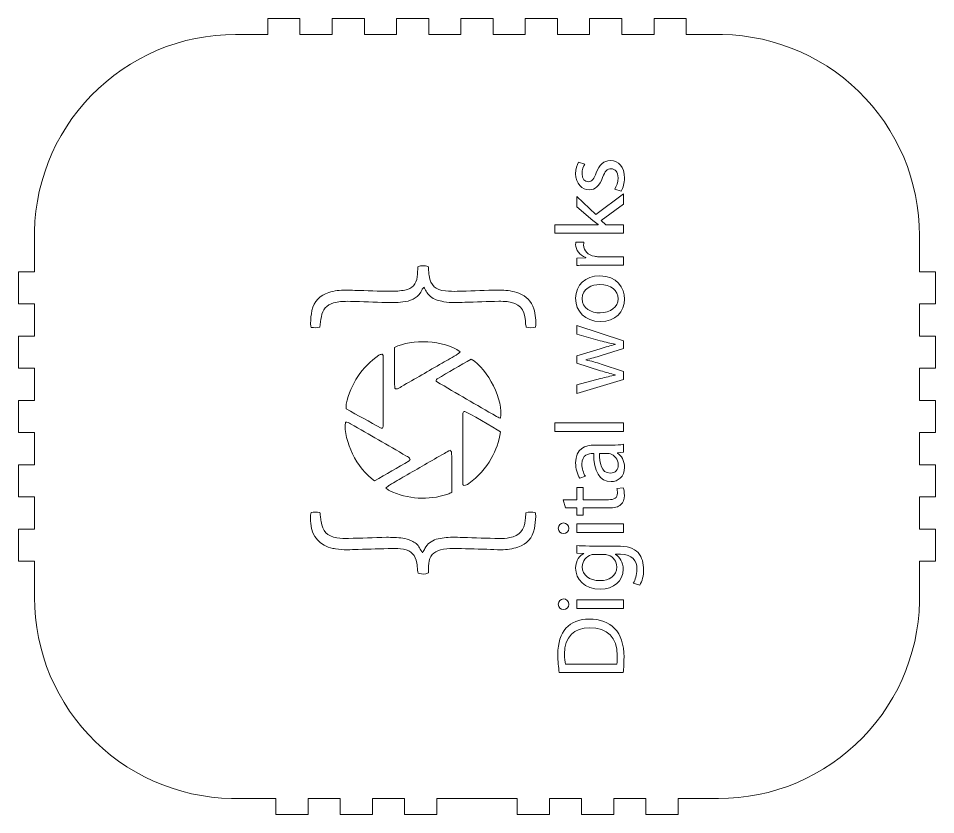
# Model space of a CAD drawing. Header units: millimetres. Extents: x 0 to 734, y 0 to 309.
# Drawn here: x 231 to 459, y 0 to 198 of the extents above; entities that cross this region are included whole.
import ezdxf

# ---------------------------------------------------------------- set-up
doc = ezdxf.new("R2010")
doc.units = ezdxf.units.MM
doc.header["$MEASUREMENT"] = 0
doc.layers.add('Laag 1', color=7, linetype='Continuous', lineweight=0)

# ---------------------------------------------------------------- blocks, each defined once
blk = doc.blocks.new('Block_0')
at = {"layer": 'Laag 1', "color": 1, "lineweight": 9, "true_color": 0xff0000}
blk.add_open_spline([(405, 194), (405, 194), (397, 194), (397, 194), (397, 194), (397, 198), (397, 198), (397, 198), (389, 198), (389, 198), (389, 198), (389, 194), (389, 194), (389, 194), (381, 194), (381, 194), (381, 194), (381, 198), (381, 198), (381, 198), (373, 198), (373, 198), (373, 198), (373, 194), (373, 194), (373, 194), (365, 194), (365, 194), (365, 194), (365, 198), (365, 198), (365, 198), (357, 198), (357, 198), (357, 198), (357, 194), (357, 194), (357, 194), (349, 194), (349, 194), (349, 194), (349, 198), (349, 198), (349, 198), (341, 198), (341, 198), (341, 198), (341, 194), (341, 194), (341, 194), (333, 194), (333, 194), (333, 194), (333, 198), (333, 198), (333, 198), (325, 198), (325, 198), (325, 198), (325, 194), (325, 194), (325, 194), (317, 194), (317, 194), (317, 194), (317, 198), (317, 198), (317, 198), (309, 198), (309, 198), (309, 198), (309, 194), (309, 194), (309, 194), (301, 194), (301, 194), (301, 194), (301, 198), (301, 198), (301, 198), (293, 198), (293, 198), (293, 198), (293, 194), (293, 194), (293, 194), (285, 194), (285, 194), (285, 194), (282.5, 193.94), (282.5, 193.94), (282.5, 193.94), (280.01, 193.75), (280.01, 193.75), (280.01, 193.75), (277.53, 193.44), (277.53, 193.44), (277.53, 193.44), (275.07, 193), (275.07, 193), (275.07, 193), (272.63, 192.45), (272.63, 192.45), (272.63, 192.45), (270.22, 191.77), (270.22, 191.77), (270.22, 191.77), (267.85, 190.97), (267.85, 190.97), (267.85, 190.97), (265.53, 190.05), (265.53, 190.05), (265.53, 190.05), (263.25, 189.02), (263.25, 189.02), (263.25, 189.02), (261.03, 187.88), (261.03, 187.88), (261.03, 187.88), (258.87, 186.63), (258.87, 186.63), (258.87, 186.63), (256.77, 185.27), (256.77, 185.27), (256.77, 185.27), (254.74, 183.8), (254.74, 183.8), (254.74, 183.8), (252.79, 182.24), (252.79, 182.24), (252.79, 182.24), (250.92, 180.58), (250.92, 180.58), (250.92, 180.58), (249.13, 178.83), (249.13, 178.83), (249.13, 178.83), (247.44, 177), (247.44, 177), (247.44, 177), (245.83, 175.08), (245.83, 175.08), (245.83, 175.08), (244.33, 173.08), (244.33, 173.08), (244.33, 173.08), (242.93, 171.01), (242.93, 171.01), (242.93, 171.01), (241.63, 168.88), (241.63, 168.88), (241.63, 168.88), (240.44, 166.68), (240.44, 166.68), (240.44, 166.68), (239.36, 164.42), (239.36, 164.42), (239.36, 164.42), (238.4, 162.12), (238.4, 162.12), (238.4, 162.12), (237.55, 159.77), (237.55, 159.77), (237.55, 159.77), (236.82, 157.37), (236.82, 157.37), (236.82, 157.37), (236.21, 154.95), (236.21, 154.95), (236.21, 154.95), (235.73, 152.5), (235.73, 152.5), (235.73, 152.5), (235.36, 150.02), (235.36, 150.02), (235.36, 150.02), (235.12, 147.54), (235.12, 147.54), (235.12, 147.54), (235.01, 145.04), (235.01, 145.04), (235.01, 145.04), (235, 144), (235, 144), (235, 144), (235, 135), (235, 135), (235, 135), (231, 135), (231, 135), (231, 135), (231, 127), (231, 127), (231, 127), (235, 127), (235, 127), (235, 127), (235, 119), (235, 119), (235, 119), (231, 119), (231, 119), (231, 119), (231, 111), (231, 111), (231, 111), (235, 111), (235, 111), (235, 111), (235, 103), (235, 103), (235, 103), (231, 103), (231, 103), (231, 103), (231, 95), (231, 95), (231, 95), (235, 95), (235, 95), (235, 95), (235, 87), (235, 87), (235, 87), (231, 87), (231, 87), (231, 87), (231, 79), (231, 79), (231, 79), (235, 79), (235, 79), (235, 79), (235, 71), (235, 71), (235, 71), (231, 71), (231, 71), (231, 71), (231, 63), (231, 63), (231, 63), (235, 63), (235, 63), (235, 63), (235, 54), (235, 54), (235, 54), (235.06, 51.5), (235.06, 51.5), (235.06, 51.5), (235.25, 49.01), (235.25, 49.01), (235.25, 49.01), (235.56, 46.53), (235.56, 46.53), (235.56, 46.53), (236, 44.07), (236, 44.07), (236, 44.07), (236.55, 41.63), (236.55, 41.63), (236.55, 41.63), (237.23, 39.22), (237.23, 39.22), (237.23, 39.22), (238.03, 36.86), (238.03, 36.86), (238.03, 36.86), (238.95, 34.53), (238.95, 34.53), (238.95, 34.53), (239.98, 32.25), (239.98, 32.25), (239.98, 32.25), (241.12, 30.03), (241.12, 30.03), (241.12, 30.03), (242.37, 27.87), (242.37, 27.87), (242.37, 27.87), (243.73, 25.77), (243.73, 25.77), (243.73, 25.77), (245.2, 23.74), (245.2, 23.74), (245.2, 23.74), (246.76, 21.79), (246.76, 21.79), (246.76, 21.79), (248.42, 19.92), (248.42, 19.92), (248.42, 19.92), (250.16, 18.13), (250.16, 18.13), (250.16, 18.13), (252, 16.44), (252, 16.44), (252, 16.44), (253.92, 14.83), (253.92, 14.83), (253.92, 14.83), (255.92, 13.33), (255.92, 13.33), (255.92, 13.33), (257.98, 11.93), (257.98, 11.93), (257.98, 11.93), (260.12, 10.63), (260.12, 10.63), (260.12, 10.63), (262.32, 9.44), (262.32, 9.44), (262.32, 9.44), (264.58, 8.36), (264.58, 8.36), (264.58, 8.36), (266.88, 7.4), (266.88, 7.4), (266.88, 7.4), (269.23, 6.55), (269.23, 6.55), (269.23, 6.55), (271.62, 5.82), (271.62, 5.82), (271.62, 5.82), (274.05, 5.21), (274.05, 5.21), (274.05, 5.21), (276.5, 4.73), (276.5, 4.73), (276.5, 4.73), (278.97, 4.36), (278.97, 4.36), (278.97, 4.36), (281.46, 4.12), (281.46, 4.12), (281.46, 4.12), (283.96, 4.01), (283.96, 4.01), (283.96, 4.01), (285, 4), (285, 4), (285, 4), (295, 4), (295, 4), (295, 4), (295, 0), (295, 0), (295, 0), (303, 0), (303, 0), (303, 0), (303, 4), (303, 4), (303, 4), (311, 4), (311, 4), (311, 4), (311, 0), (311, 0), (311, 0), (319, 0), (319, 0), (319, 0), (319, 4), (319, 4), (319, 4), (327, 4), (327, 4), (327, 4), (327, 0), (327, 0), (327, 0), (335, 0), (335, 0), (335, 0), (335, 4), (335, 4), (335, 4), (343, 4), (343, 4), (343, 4), (345, 4), (345, 4), (345, 4), (355, 4), (355, 4), (355, 4), (355, 0), (355, 0), (355, 0), (363, 0), (363, 0), (363, 0), (363, 4), (363, 4), (363, 4), (371, 4), (371, 4), (371, 4), (371, 0), (371, 0), (371, 0), (379, 0), (379, 0), (379, 0), (379, 4), (379, 4), (379, 4), (387, 4), (387, 4), (387, 4), (387, 0), (387, 0), (387, 0), (395, 0), (395, 0), (395, 0), (395, 4), (395, 4), (395, 4), (403, 4), (403, 4), (403, 4), (405, 4), (405, 4), (405, 4), (407.5, 4.06), (407.5, 4.06), (407.5, 4.06), (409.99, 4.25), (409.99, 4.25), (409.99, 4.25), (412.47, 4.56), (412.47, 4.56), (412.47, 4.56), (414.93, 5), (414.93, 5), (414.93, 5), (417.37, 5.55), (417.37, 5.55), (417.37, 5.55), (419.78, 6.23), (419.78, 6.23), (419.78, 6.23), (422.14, 7.03), (422.14, 7.03), (422.14, 7.03), (424.47, 7.95), (424.47, 7.95), (424.47, 7.95), (426.75, 8.98), (426.75, 8.98), (426.75, 8.98), (428.97, 10.12), (428.97, 10.12), (428.97, 10.12), (431.13, 11.37), (431.13, 11.37), (431.13, 11.37), (433.23, 12.73), (433.23, 12.73), (433.23, 12.73), (435.26, 14.2), (435.26, 14.2), (435.26, 14.2), (437.21, 15.76), (437.21, 15.76), (437.21, 15.76), (439.08, 17.42), (439.08, 17.42), (439.08, 17.42), (440.87, 19.17), (440.87, 19.17), (440.87, 19.17), (442.56, 21), (442.56, 21), (442.56, 21), (444.17, 22.92), (444.17, 22.92), (444.17, 22.92), (445.67, 24.92), (445.67, 24.92), (445.67, 24.92), (447.07, 26.98), (447.07, 26.98), (447.07, 26.98), (448.37, 29.12), (448.37, 29.12), (448.37, 29.12), (449.56, 31.32), (449.56, 31.32), (449.56, 31.32), (450.64, 33.58), (450.64, 33.58), (450.64, 33.58), (451.6, 35.88), (451.6, 35.88), (451.6, 35.88), (452.45, 38.23), (452.45, 38.23), (452.45, 38.23), (453.18, 40.62), (453.18, 40.62), (453.18, 40.62), (453.79, 43.05), (453.79, 43.05), (453.79, 43.05), (454.27, 45.5), (454.27, 45.5), (454.27, 45.5), (454.64, 47.98), (454.64, 47.98), (454.64, 47.98), (454.87, 50.46), (454.87, 50.46), (454.87, 50.46), (454.99, 52.96), (454.99, 52.96), (454.99, 52.96), (455, 54), (455, 54), (455, 54), (455, 63), (455, 63), (455, 63), (459, 63), (459, 63), (459, 63), (459, 71), (459, 71), (459, 71), (455, 71), (455, 71), (455, 71), (455, 79), (455, 79), (455, 79), (459, 79), (459, 79), (459, 79), (459, 87), (459, 87), (459, 87), (455, 87), (455, 87), (455, 87), (455, 95), (455, 95), (455, 95), (459, 95), (459, 95), (459, 95), (459, 103), (459, 103), (459, 103), (455, 103), (455, 103), (455, 103), (455, 111), (455, 111), (455, 111), (459, 111), (459, 111), (459, 111), (459, 119), (459, 119), (459, 119), (455, 119), (455, 119), (455, 119), (455, 127), (455, 127), (455, 127), (459, 127), (459, 127), (459, 127), (459, 135), (459, 135), (459, 135), (455, 135), (455, 135), (455, 135), (455, 144), (455, 144), (455, 144), (454.94, 146.5), (454.94, 146.5), (454.94, 146.5), (454.75, 148.99), (454.75, 148.99), (454.75, 148.99), (454.44, 151.47), (454.44, 151.47), (454.44, 151.47), (454, 153.93), (454, 153.93), (454, 153.93), (453.45, 156.37), (453.45, 156.37), (453.45, 156.37), (452.77, 158.78), (452.77, 158.78), (452.77, 158.78), (451.97, 161.14), (451.97, 161.14), (451.97, 161.14), (451.05, 163.47), (451.05, 163.47), (451.05, 163.47), (450.02, 165.75), (450.02, 165.75), (450.02, 165.75), (448.88, 167.97), (448.88, 167.97), (448.88, 167.97), (447.63, 170.13), (447.63, 170.13), (447.63, 170.13), (446.27, 172.23), (446.27, 172.23), (446.27, 172.23), (444.8, 174.26), (444.8, 174.26), (444.8, 174.26), (443.24, 176.21), (443.24, 176.21), (443.24, 176.21), (441.58, 178.08), (441.58, 178.08), (441.58, 178.08), (439.83, 179.87), (439.83, 179.87), (439.83, 179.87), (438, 181.56), (438, 181.56), (438, 181.56), (436.08, 183.17), (436.08, 183.17), (436.08, 183.17), (434.08, 184.67), (434.08, 184.67), (434.08, 184.67), (432.01, 186.07), (432.01, 186.07), (432.01, 186.07), (429.88, 187.37), (429.88, 187.37), (429.88, 187.37), (427.68, 188.56), (427.68, 188.56), (427.68, 188.56), (425.42, 189.64), (425.42, 189.64), (425.42, 189.64), (423.12, 190.6), (423.12, 190.6), (423.12, 190.6), (420.77, 191.45), (420.77, 191.45), (420.77, 191.45), (418.37, 192.18), (418.37, 192.18), (418.37, 192.18), (415.95, 192.79), (415.95, 192.79), (415.95, 192.79), (413.5, 193.27), (413.5, 193.27), (413.5, 193.27), (411.02, 193.64), (411.02, 193.64), (411.02, 193.64), (408.54, 193.87), (408.54, 193.87), (408.54, 193.87), (406.04, 193.99), (406.04, 193.99), (406.04, 193.99), (405, 194), (405, 194)], degree=3, knots=[0, 0, 0, 0, 1, 1, 1, 2, 2, 2, 3, 3, 3, 4, 4, 4, 5, 5, 5, 6, 6, 6, 7, 7, 7, 8, 8, 8, 9, 9, 9, 10, 10, 10, 11, 11, 11, 12, 12, 12, 13, 13, 13, 14, 14, 14, 15, 15, 15, 16, 16, 16, 17, 17, 17, 18, 18, 18, 19, 19, 19, 20, 20, 20, 21, 21, 21, 22, 22, 22, 23, 23, 23, 24, 24, 24, 25, 25, 25, 26, 26, 26, 27, 27, 27, 28, 28, 28, 29, 29, 29, 30, 30, 30, 31, 31, 31, 32, 32, 32, 33, 33, 33, 34, 34, 34, 35, 35, 35, 36, 36, 36, 37, 37, 37, 38, 38, 38, 39, 39, 39, 40, 40, 40, 41, 41, 41, 42, 42, 42, 43, 43, 43, 44, 44, 44, 45, 45, 45, 46, 46, 46, 47, 47, 47, 48, 48, 48, 49, 49, 49, 50, 50, 50, 51, 51, 51, 52, 52, 52, 53, 53, 53, 54, 54, 54, 55, 55, 55, 56, 56, 56, 57, 57, 57, 58, 58, 58, 59, 59, 59, 60, 60, 60, 61, 61, 61, 62, 62, 62, 63, 63, 63, 64, 64, 64, 65, 65, 65, 66, 66, 66, 67, 67, 67, 68, 68, 68, 69, 69, 69, 70, 70, 70, 71, 71, 71, 72, 72, 72, 73, 73, 73, 74, 74, 74, 75, 75, 75, 76, 76, 76, 77, 77, 77, 78, 78, 78, 79, 79, 79, 80, 80, 80, 81, 81, 81, 82, 82, 82, 83, 83, 83, 84, 84, 84, 85, 85, 85, 86, 86, 86, 87, 87, 87, 88, 88, 88, 89, 89, 89, 90, 90, 90, 91, 91, 91, 92, 92, 92, 93, 93, 93, 94, 94, 94, 95, 95, 95, 96, 96, 96, 97, 97, 97, 98, 98, 98, 99, 99, 99, 100, 100, 100, 101, 101, 101, 102, 102, 102, 103, 103, 103, 104, 104, 104, 105, 105, 105, 106, 106, 106, 107, 107, 107, 108, 108, 108, 109, 109, 109, 110, 110, 110, 111, 111, 111, 112, 112, 112, 113, 113, 113, 114, 114, 114, 115, 115, 115, 116, 116, 116, 117, 117, 117, 118, 118, 118, 119, 119, 119, 120, 120, 120, 121, 121, 121, 122, 122, 122, 123, 123, 123, 124, 124, 124, 125, 125, 125, 126, 126, 126, 127, 127, 127, 128, 128, 128, 129, 129, 129, 130, 130, 130, 131, 131, 131, 132, 132, 132, 133, 133, 133, 134, 134, 134, 135, 135, 135, 136, 136, 136, 137, 137, 137, 138, 138, 138, 139, 139, 139, 140, 140, 140, 141, 141, 141, 142, 142, 142, 143, 143, 143, 144, 144, 144, 145, 145, 145, 146, 146, 146, 147, 147, 147, 148, 148, 148, 149, 149, 149, 150, 150, 150, 151, 151, 151, 152, 152, 152, 153, 153, 153, 154, 154, 154, 155, 155, 155, 156, 156, 156, 157, 157, 157, 158, 158, 158, 159, 159, 159, 160, 160, 160, 161, 161, 161, 162, 162, 162, 163, 163, 163, 164, 164, 164, 165, 165, 165, 166, 166, 166, 167, 167, 167, 168, 168, 168, 169, 169, 169, 170, 170, 170, 171, 171, 171, 172, 172, 172, 173, 173, 173, 174, 174, 174, 175, 175, 175, 176, 176, 176, 177, 177, 177, 178, 178, 178, 179, 179, 179, 180, 180, 180, 181, 181, 181, 182, 182, 182, 183, 183, 183, 184, 184, 184, 185, 185, 185, 186, 186, 186, 187, 187, 187, 188, 188, 188, 189, 189, 189, 190, 190, 190, 191, 191, 191, 192, 192, 192, 193, 193, 193, 194, 194, 194, 195, 195, 195, 196, 196, 196, 197, 197, 197, 198, 198, 198, 199, 199, 199, 200, 200, 200, 201, 201, 201, 202, 202, 202, 203, 203, 203, 204, 204, 204, 205, 205, 205, 206, 206, 206, 207, 207, 207, 208, 208, 208, 209, 209, 209, 210, 210, 210, 211, 211, 211, 212, 212, 212, 213, 213, 213, 214, 214, 214, 215, 215, 215, 216, 216, 216, 217, 217, 217, 218, 218, 218, 219, 219, 219, 220, 220, 220, 221, 221, 221, 222, 222, 222, 223, 223, 223, 224, 224, 224, 225, 225, 225, 226, 226, 226, 227, 227, 227, 227], dxfattribs=at)
blk = doc.blocks.new('Block_3')
at = {"layer": 'Laag 1', "color": 5, "lineweight": 9, "true_color": 0x0000ff}
for points, knots in [([(359.56, 121.21), (358.68, 121.05), (357.99, 121.02), (357.23, 121.22), (357.17, 121.53), (357.1, 121.84), (357.06, 122.15), (357.03, 122.37), (357.05, 122.59), (357.03, 122.8), (356.83, 125.77), (355.46, 127.23), (352.51, 127.56), (351.82, 127.63), (351.11, 127.66), (350.41, 127.64), (347.59, 127.57), (344.78, 127.49), (341.96, 127.39), (340.23, 127.32), (338.49, 127.22), (336.78, 127.55), (336.14, 127.67), (335.5, 127.8), (334.89, 128.02), (333.79, 128.42), (332.91, 129.13), (332.34, 130.17), (332.19, 130.46), (332.04, 130.74), (331.82, 131.16), (331.61, 130.9), (331.41, 130.74), (331.33, 130.54), (330.55, 128.69), (329.04, 127.87), (327.17, 127.58), (325.61, 127.34), (324.04, 127.27), (322.47, 127.33), (319.49, 127.45), (316.51, 127.54), (313.54, 127.63), (312.73, 127.65), (311.91, 127.64), (311.1, 127.58), (310.51, 127.53), (309.92, 127.41), (309.35, 127.24), (307.63, 126.73), (306.62, 125.56), (306.31, 123.8), (306.16, 122.95), (306.08, 122.1), (305.96, 121.23), (305.22, 121.01), (304.54, 121.06), (303.76, 121.17), (303.71, 121.51), (303.59, 121.82), (303.62, 122.12), (303.7, 123.2), (303.74, 124.29), (303.96, 125.34), (304.45, 127.67), (305.94, 129.12), (308.18, 129.84), (309.53, 130.28), (310.93, 130.43), (312.34, 130.45), (313.1, 130.45), (313.86, 130.4), (314.62, 130.37), (317.59, 130.29), (320.57, 130.16), (323.55, 130.13), (324.73, 130.12), (325.93, 130.23), (327.1, 130.44), (328.91, 130.76), (329.94, 131.91), (330.13, 133.76), (330.22, 134.56), (330.25, 135.37), (330.31, 136.23), (331.14, 136.61), (331.96, 136.49), (332.89, 136.33), (332.92, 135.96), (332.94, 135.65), (332.97, 135.34), (333, 134.9), (333.01, 134.47), (333.08, 134.04), (333.5, 131.55), (334.67, 130.44), (337.18, 130.22), (338.15, 130.13), (339.13, 130.1), (340.1, 130.13), (343.08, 130.2), (346.05, 130.3), (349.03, 130.42), (350.44, 130.47), (351.85, 130.46), (353.24, 130.21), (353.98, 130.08), (354.72, 129.89), (355.43, 129.64), (357.28, 128.96), (358.51, 127.67), (359.1, 125.79), (359.56, 124.33), (359.72, 122.84), (359.56, 121.21)], [0, 0, 0, 0, 1, 1, 1, 2, 2, 2, 3, 3, 3, 4, 4, 4, 5, 5, 5, 6, 6, 6, 7, 7, 7, 8, 8, 8, 9, 9, 9, 10, 10, 10, 11, 11, 11, 12, 12, 12, 13, 13, 13, 14, 14, 14, 15, 15, 15, 16, 16, 16, 17, 17, 17, 18, 18, 18, 19, 19, 19, 20, 20, 20, 21, 21, 21, 22, 22, 22, 23, 23, 23, 24, 24, 24, 25, 25, 25, 26, 26, 26, 27, 27, 27, 28, 28, 28, 29, 29, 29, 30, 30, 30, 31, 31, 31, 32, 32, 32, 33, 33, 33, 34, 34, 34, 35, 35, 35, 36, 36, 36, 37, 37, 37, 38, 38, 38, 38]), ([(324.49, 116.15), (328.69, 118.35), (336.88, 118.07), (340.78, 115.1), (340.61, 114.91), (340.47, 114.68), (340.27, 114.56), (338.97, 113.78), (337.66, 113.03), (336.34, 112.27), (332.97, 110.33), (329.6, 108.37), (326.22, 106.44), (325.77, 106.18), (325.37, 105.75), (324.83, 105.84), (324.71, 105.9), (324.65, 105.91), (324.62, 105.95), (324.59, 105.98), (324.56, 106.05), (324.56, 106.1), (324.53, 106.64), (324.49, 107.17), (324.49, 107.71), (324.48, 110.52), (324.49, 113.33), (324.49, 116.15)], [0, 0, 0, 0, 1, 1, 1, 2, 2, 2, 3, 3, 3, 4, 4, 4, 5, 5, 5, 6, 6, 6, 7, 7, 7, 8, 8, 8, 9, 9, 9, 9]), ([(321.55, 114.44), (321.6, 114.29), (321.7, 114.09), (321.7, 113.89), (321.7, 108.1), (321.69, 102.31), (321.67, 96.51), (321.67, 96.37), (321.55, 96.24), (321.5, 96.12), (321.35, 96.09), (321.22, 96.03), (321.15, 96.07), (318.27, 97.68), (315.4, 99.29), (312.5, 100.92), (312.5, 101.36), (312.43, 101.75), (312.51, 102.1), (313.63, 107.19), (316.32, 111.24), (320.6, 114.22), (320.81, 114.37), (321.08, 114.43), (321.33, 114.52), (321.37, 114.54), (321.43, 114.49), (321.55, 114.44)], [0, 0, 0, 0, 1, 1, 1, 2, 2, 2, 3, 3, 3, 4, 4, 4, 5, 5, 5, 6, 6, 6, 7, 7, 7, 8, 8, 8, 9, 9, 9, 9]), ([(350.82, 98.57), (350.4, 98.75), (350.1, 98.85), (349.83, 99.01), (344.87, 101.89), (339.91, 104.78), (334.95, 107.67), (334.88, 107.72), (334.86, 107.86), (334.81, 107.98), (334.89, 108.1), (334.95, 108.28), (335.07, 108.35), (337.92, 110.02), (340.77, 111.67), (343.57, 113.29), (347.78, 110.77), (351.7, 102.89), (350.82, 98.57)], [0, 0, 0, 0, 1, 1, 1, 2, 2, 2, 3, 3, 3, 4, 4, 4, 5, 5, 5, 6, 6, 6, 6]), ([(350.82, 95.16), (350.5, 92.78), (349.71, 90.61), (348.56, 88.57), (347.15, 86.09), (345.28, 84.01), (342.96, 82.34), (342.45, 81.98), (342.45, 81.98), (341.68, 81.85), (341.62, 81.93), (341.5, 82.01), (341.5, 82.09), (341.48, 87.99), (341.47, 93.89), (341.47, 99.78), (341.47, 99.93), (341.57, 100.07), (341.62, 100.18), (341.76, 100.22), (341.88, 100.29), (341.96, 100.26), (342.69, 100.03), (349.3, 96.22), (350.82, 95.16)], [0, 0, 0, 0, 1, 1, 1, 2, 2, 2, 3, 3, 3, 4, 4, 4, 5, 5, 5, 6, 6, 6, 7, 7, 7, 8, 8, 8, 8]), ([(319.56, 82.98), (315.1, 86.16), (311.8, 92.85), (312.28, 97.6), (312.52, 97.57), (312.77, 97.56), (313, 97.49), (313.2, 97.43), (313.38, 97.29), (313.57, 97.19), (318.2, 94.52), (322.83, 91.85), (327.45, 89.17), (327.8, 88.96), (328.27, 88.85), (328.37, 88.3), (328.3, 88.2), (328.23, 88.03), (328.11, 87.96), (325.27, 86.3), (322.42, 84.65), (319.56, 82.98)], [0, 0, 0, 0, 1, 1, 1, 2, 2, 2, 3, 3, 3, 4, 4, 4, 5, 5, 5, 6, 6, 6, 7, 7, 7, 7]), ([(338.42, 90.65), (338.59, 90.28), (338.7, 90.14), (338.7, 90), (338.71, 86.75), (338.71, 83.51), (338.71, 80.19), (338.38, 80.01), (338.07, 79.79), (337.73, 79.68), (332.77, 78.09), (327.92, 78.38), (323.2, 80.59), (322.92, 80.72), (322.7, 80.95), (322.34, 81.21), (322.71, 81.52), (322.96, 81.78), (323.27, 81.96), (324.52, 82.71), (325.79, 83.43), (327.06, 84.16), (330.34, 86.05), (333.62, 87.95), (336.9, 89.84), (337.36, 90.11), (337.83, 90.34), (338.42, 90.65)], [0, 0, 0, 0, 1, 1, 1, 2, 2, 2, 3, 3, 3, 4, 4, 4, 5, 5, 5, 6, 6, 6, 7, 7, 7, 8, 8, 8, 9, 9, 9, 9]), ([(331.46, 65.1), (331.7, 65.54), (331.89, 65.85), (332.06, 66.17), (332.67, 67.34), (333.62, 68.08), (334.87, 68.46), (336.18, 68.86), (337.53, 68.93), (338.88, 68.98), (339.75, 69.02), (340.61, 68.95), (341.48, 68.93), (344.51, 68.84), (347.54, 68.73), (350.57, 68.67), (351.43, 68.65), (352.31, 68.71), (353.15, 68.89), (355.57, 69.38), (356.77, 70.78), (357, 73.25), (357.06, 73.83), (357.09, 74.42), (357.14, 75.04), (357.94, 75.36), (358.66, 75.24), (359.48, 75.13), (359.53, 74.79), (359.63, 74.48), (359.61, 74.17), (359.53, 73.15), (359.49, 72.12), (359.28, 71.12), (358.81, 68.81), (357.4, 67.27), (355.16, 66.52), (353.82, 66.07), (352.42, 65.86), (351.01, 65.87), (349.82, 65.88), (348.63, 65.95), (347.44, 65.98), (344.63, 66.05), (341.81, 66.16), (339, 66.17), (337.98, 66.18), (336.94, 66.06), (335.95, 65.83), (334.11, 65.4), (333.21, 64.3), (333.02, 62.41), (332.94, 61.66), (332.95, 60.9), (332.92, 60.17), (331.88, 59.73), (331.85, 59.73), (330.35, 60.04), (330.32, 60.27), (330.27, 60.53), (330.24, 60.78), (330.17, 61.37), (330.14, 61.97), (330.04, 62.56), (329.68, 64.59), (328.72, 65.61), (326.69, 65.99), (325.79, 66.16), (324.85, 66.2), (323.94, 66.18), (321.13, 66.13), (318.31, 66.05), (315.5, 65.95), (313.61, 65.88), (311.71, 65.76), (309.83, 66.11), (309.62, 66.15), (309.4, 66.17), (309.19, 66.21), (305.88, 66.94), (304.03, 68.99), (303.69, 72.37), (303.6, 73.27), (303.48, 74.18), (303.75, 75.14), (304.5, 75.28), (305.18, 75.29), (305.94, 75.13), (305.99, 74.79), (306.05, 74.49), (306.09, 74.18), (306.14, 73.75), (306.17, 73.32), (306.23, 72.89), (306.58, 70.45), (307.73, 69.22), (310.17, 68.84), (311.12, 68.68), (312.11, 68.65), (313.08, 68.68), (316.22, 68.75), (319.35, 68.9), (322.49, 68.96), (323.84, 68.98), (325.2, 68.89), (326.54, 68.74), (327.27, 68.65), (328.01, 68.38), (328.7, 68.1), (329.58, 67.75), (330.26, 67.13), (330.74, 66.31), (330.96, 65.95), (331.17, 65.59), (331.46, 65.1)], [0, 0, 0, 0, 1, 1, 1, 2, 2, 2, 3, 3, 3, 4, 4, 4, 5, 5, 5, 6, 6, 6, 7, 7, 7, 8, 8, 8, 9, 9, 9, 10, 10, 10, 11, 11, 11, 12, 12, 12, 13, 13, 13, 14, 14, 14, 15, 15, 15, 16, 16, 16, 17, 17, 17, 18, 18, 18, 19, 19, 19, 20, 20, 20, 21, 21, 21, 22, 22, 22, 23, 23, 23, 24, 24, 24, 25, 25, 25, 26, 26, 26, 27, 27, 27, 28, 28, 28, 29, 29, 29, 30, 30, 30, 31, 31, 31, 32, 32, 32, 33, 33, 33, 34, 34, 34, 35, 35, 35, 36, 36, 36, 37, 37, 37, 38, 38, 38, 38])]:
    blk.add_open_spline(points, degree=3, knots=knots, dxfattribs=at)
blk = doc.blocks.new('Block_4')
at = {"layer": 'Laag 1', "color": 5, "lineweight": 9, "true_color": 0x0000ff}
for points, knots in [([(379.24, 155.56), (379.65, 156.18), (380.08, 157.28), (380.08, 158.34), (380.08, 159.87), (379.31, 160.59), (378.35, 160.59), (377.34, 160.59), (376.79, 159.99), (376.22, 158.43), (375.47, 156.35), (374.32, 155.36), (372.93, 155.36), (371.06, 155.36), (369.52, 156.87), (369.52, 159.37), (369.52, 160.55), (369.86, 161.58), (370.24, 162.23), (370.24, 162.23), (371.78, 161.7), (371.78, 161.7), (371.49, 161.24), (371.1, 160.4), (371.1, 159.32), (371.1, 158.08), (371.82, 157.38), (372.69, 157.38), (373.65, 157.38), (374.08, 158.08), (374.66, 159.59), (375.42, 161.6), (376.43, 162.63), (378.16, 162.63), (380.2, 162.63), (381.64, 161.05), (381.64, 158.29), (381.64, 157.02), (381.33, 155.84), (380.85, 155.03), (380.85, 155.03), (379.24, 155.56), (379.24, 155.56)], [0, 0, 0, 0, 1, 1, 1, 2, 2, 2, 3, 3, 3, 4, 4, 4, 5, 5, 5, 6, 6, 6, 7, 7, 7, 8, 8, 8, 9, 9, 9, 10, 10, 10, 11, 11, 11, 12, 12, 12, 13, 13, 13, 14, 14, 14, 14]), ([(375.11, 146.67), (375.11, 146.67), (375.11, 146.72), (375.11, 146.72), (374.7, 147.01), (374.2, 147.42), (373.79, 147.76), (373.79, 147.76), (369.78, 151.16), (369.78, 151.16), (369.78, 151.16), (369.78, 153.71), (369.78, 153.71), (369.78, 153.71), (374.56, 149.22), (374.56, 149.22), (374.56, 149.22), (381.4, 154.33), (381.4, 154.33), (381.4, 154.33), (381.4, 151.76), (381.4, 151.76), (381.4, 151.76), (375.83, 147.76), (375.83, 147.76), (375.83, 147.76), (377.03, 146.67), (377.03, 146.67), (377.03, 146.67), (381.4, 146.67), (381.4, 146.67), (381.4, 146.67), (381.4, 144.59), (381.4, 144.59), (381.4, 144.59), (364.36, 144.59), (364.36, 144.59), (364.36, 144.59), (364.36, 146.67), (364.36, 146.67), (364.36, 146.67), (375.11, 146.67), (375.11, 146.67)], [0, 0, 0, 0, 1, 1, 1, 2, 2, 2, 3, 3, 3, 4, 4, 4, 5, 5, 5, 6, 6, 6, 7, 7, 7, 8, 8, 8, 9, 9, 9, 10, 10, 10, 11, 11, 11, 12, 12, 12, 13, 13, 13, 14, 14, 14, 14]), ([(373.41, 136.64), (372.04, 136.64), (370.86, 136.62), (369.78, 136.55), (369.78, 136.55), (369.78, 138.4), (369.78, 138.4), (369.78, 138.4), (372.06, 138.47), (372.06, 138.47), (372.06, 138.47), (372.06, 138.56), (372.06, 138.56), (370.5, 139.09), (369.52, 140.36), (369.52, 141.78), (369.52, 142.02), (369.54, 142.19), (369.59, 142.38), (369.59, 142.38), (371.58, 142.38), (371.58, 142.38), (371.54, 142.16), (371.51, 141.95), (371.51, 141.66), (371.51, 140.17), (372.64, 139.12), (374.22, 138.83), (374.51, 138.78), (374.85, 138.73), (375.21, 138.73), (375.21, 138.73), (381.4, 138.73), (381.4, 138.73), (381.4, 138.73), (381.4, 136.64), (381.4, 136.64), (381.4, 136.64), (373.41, 136.64), (373.41, 136.64)], [0, 0, 0, 0, 1, 1, 1, 2, 2, 2, 3, 3, 3, 4, 4, 4, 5, 5, 5, 6, 6, 6, 7, 7, 7, 8, 8, 8, 9, 9, 9, 10, 10, 10, 11, 11, 11, 12, 12, 12, 13, 13, 13, 13]), ([(375.5, 133.98), (379.79, 133.98), (381.66, 131), (381.66, 128.2), (381.66, 125.05), (379.36, 122.63), (375.69, 122.63), (371.8, 122.63), (369.52, 125.17), (369.52, 128.39), (369.52, 131.72), (371.94, 133.98), (375.5, 133.98)], [0, 0, 0, 0, 1, 1, 1, 2, 2, 2, 3, 3, 3, 4, 4, 4, 4]), ([(375.62, 124.76), (378.16, 124.76), (380.08, 126.23), (380.08, 128.29), (380.08, 130.31), (378.18, 131.82), (375.57, 131.82), (373.6, 131.82), (371.1, 130.83), (371.1, 128.34), (371.1, 125.84), (373.41, 124.76), (375.62, 124.76)], [0, 0, 0, 0, 1, 1, 1, 2, 2, 2, 3, 3, 3, 4, 4, 4, 4]), ([(369.78, 106.88), (369.78, 106.88), (375.69, 108.42), (375.69, 108.42), (376.98, 108.76), (378.18, 109.07), (379.38, 109.28), (379.38, 109.28), (379.38, 109.36), (379.38, 109.36), (378.21, 109.62), (376.96, 110), (375.71, 110.39), (375.71, 110.39), (369.78, 112.28), (369.78, 112.28), (369.78, 112.28), (369.78, 114.06), (369.78, 114.06), (369.78, 114.06), (375.59, 115.86), (375.59, 115.86), (376.98, 116.29), (378.21, 116.63), (379.38, 116.89), (379.38, 116.89), (379.38, 116.96), (379.38, 116.96), (378.21, 117.15), (376.98, 117.47), (375.62, 117.85), (375.62, 117.85), (369.78, 119.51), (369.78, 119.51), (369.78, 119.51), (369.78, 121.59), (369.78, 121.59), (369.78, 121.59), (381.4, 117.85), (381.4, 117.85), (381.4, 117.85), (381.4, 115.93), (381.4, 115.93), (381.4, 115.93), (375.86, 114.15), (375.86, 114.15), (374.56, 113.75), (373.41, 113.41), (372.04, 113.12), (372.04, 113.12), (372.04, 113.07), (372.04, 113.07), (373.43, 112.79), (374.63, 112.43), (375.88, 112.02), (375.88, 112.02), (381.4, 110.15), (381.4, 110.15), (381.4, 110.15), (381.4, 108.23), (381.4, 108.23), (381.4, 108.23), (369.78, 104.72), (369.78, 104.72), (369.78, 104.72), (369.78, 106.88), (369.78, 106.88)], [0, 0, 0, 0, 1, 1, 1, 2, 2, 2, 3, 3, 3, 4, 4, 4, 5, 5, 5, 6, 6, 6, 7, 7, 7, 8, 8, 8, 9, 9, 9, 10, 10, 10, 11, 11, 11, 12, 12, 12, 13, 13, 13, 14, 14, 14, 15, 15, 15, 16, 16, 16, 17, 17, 17, 18, 18, 18, 19, 19, 19, 20, 20, 20, 21, 21, 21, 22, 22, 22, 22]), ([(364.36, 95.29), (364.36, 95.29), (364.36, 97.4), (364.36, 97.4), (364.36, 97.4), (381.4, 97.4), (381.4, 97.4), (381.4, 97.4), (381.4, 95.29), (381.4, 95.29), (381.4, 95.29), (364.36, 95.29), (364.36, 95.29)], [0, 0, 0, 0, 1, 1, 1, 2, 2, 2, 3, 3, 3, 4, 4, 4, 4]), ([(381.4, 90.16), (381.4, 90.16), (379.93, 89.99), (379.93, 89.99), (379.93, 89.99), (379.93, 89.92), (379.93, 89.92), (380.85, 89.27), (381.66, 88.02), (381.66, 86.36), (381.66, 84.01), (380.01, 82.81), (378.33, 82.81), (375.52, 82.81), (373.98, 85.31), (374.01, 89.8), (374.01, 89.8), (373.77, 89.8), (373.77, 89.8), (372.81, 89.8), (371.08, 89.53), (371.08, 87.16), (371.08, 86.08), (371.42, 84.95), (371.94, 84.13), (371.94, 84.13), (370.55, 83.65), (370.55, 83.65), (369.93, 84.61), (369.52, 86), (369.52, 87.47), (369.52, 91.02), (371.94, 91.88), (374.27, 91.88), (374.27, 91.88), (378.62, 91.88), (378.62, 91.88), (379.62, 91.88), (380.61, 91.93), (381.4, 92.08), (381.4, 92.08), (381.4, 90.16), (381.4, 90.16)], [0, 0, 0, 0, 1, 1, 1, 2, 2, 2, 3, 3, 3, 4, 4, 4, 5, 5, 5, 6, 6, 6, 7, 7, 7, 8, 8, 8, 9, 9, 9, 10, 10, 10, 11, 11, 11, 12, 12, 12, 13, 13, 13, 14, 14, 14, 14]), ([(375.47, 89.84), (375.42, 87.54), (375.83, 84.92), (378.09, 84.92), (379.45, 84.92), (380.1, 85.84), (380.1, 86.92), (380.1, 88.43), (379.14, 89.39), (378.16, 89.72), (377.94, 89.8), (377.7, 89.84), (377.49, 89.84), (377.49, 89.84), (375.47, 89.84), (375.47, 89.84)], [0, 0, 0, 0, 1, 1, 1, 2, 2, 2, 3, 3, 3, 4, 4, 4, 5, 5, 5, 5]), ([(366.45, 78.32), (366.45, 78.32), (369.78, 78.32), (369.78, 78.32), (369.78, 78.32), (369.78, 81.35), (369.78, 81.35), (369.78, 81.35), (371.39, 81.35), (371.39, 81.35), (371.39, 81.35), (371.39, 78.32), (371.39, 78.32), (371.39, 78.32), (377.66, 78.32), (377.66, 78.32), (379.1, 78.32), (379.91, 78.73), (379.91, 79.91), (379.91, 80.46), (379.84, 80.87), (379.77, 81.13), (379.77, 81.13), (381.35, 81.23), (381.35, 81.23), (381.52, 80.82), (381.64, 80.17), (381.64, 79.36), (381.64, 78.37), (381.33, 77.58), (380.75, 77.08), (380.13, 76.48), (379.1, 76.26), (377.73, 76.26), (377.73, 76.26), (371.39, 76.26), (371.39, 76.26), (371.39, 76.26), (371.39, 74.46), (371.39, 74.46), (371.39, 74.46), (369.78, 74.46), (369.78, 74.46), (369.78, 74.46), (369.78, 76.26), (369.78, 76.26), (369.78, 76.26), (367, 76.26), (367, 76.26), (367, 76.26), (366.45, 78.32), (366.45, 78.32)], [0, 0, 0, 0, 1, 1, 1, 2, 2, 2, 3, 3, 3, 4, 4, 4, 5, 5, 5, 6, 6, 6, 7, 7, 7, 8, 8, 8, 9, 9, 9, 10, 10, 10, 11, 11, 11, 12, 12, 12, 13, 13, 13, 14, 14, 14, 15, 15, 15, 16, 16, 16, 17, 17, 17, 17]), ([(366.52, 72.52), (367.24, 72.54), (367.82, 72.01), (367.82, 71.17), (367.82, 70.43), (367.24, 69.9), (366.52, 69.9), (365.78, 69.9), (365.2, 70.45), (365.2, 71.22), (365.2, 72.01), (365.78, 72.52), (366.52, 72.52)], [0, 0, 0, 0, 1, 1, 1, 2, 2, 2, 3, 3, 3, 4, 4, 4, 4]), ([(381.4, 70.16), (381.4, 70.16), (369.78, 70.16), (369.78, 70.16), (369.78, 70.16), (369.78, 72.28), (369.78, 72.28), (369.78, 72.28), (381.4, 72.28), (381.4, 72.28), (381.4, 72.28), (381.4, 70.16), (381.4, 70.16)], [0, 0, 0, 0, 1, 1, 1, 2, 2, 2, 3, 3, 3, 4, 4, 4, 4]), ([(369.78, 66.9), (370.62, 66.85), (371.56, 66.8), (372.98, 66.8), (372.98, 66.8), (379.72, 66.8), (379.72, 66.8), (382.38, 66.8), (384.01, 66.28), (385.02, 65.15), (386.08, 64.02), (386.41, 62.39), (386.41, 60.92), (386.41, 59.53), (386.08, 58), (385.45, 57.06), (385.45, 57.06), (383.85, 57.59), (383.85, 57.59), (384.33, 58.36), (384.76, 59.56), (384.76, 61), (384.76, 63.16), (383.63, 64.74), (380.7, 64.74), (380.7, 64.74), (379.41, 64.74), (379.41, 64.74), (379.41, 64.74), (379.41, 64.69), (379.41, 64.69), (380.49, 64.04), (381.35, 62.8), (381.35, 61), (381.35, 58.12), (378.9, 56.05), (375.69, 56.05), (371.75, 56.05), (369.52, 58.62), (369.52, 61.28), (369.52, 63.3), (370.58, 64.4), (371.54, 64.91), (371.54, 64.91), (371.54, 64.96), (371.54, 64.96), (371.54, 64.96), (369.78, 65.05), (369.78, 65.05), (369.78, 65.05), (369.78, 66.9), (369.78, 66.9)], [0, 0, 0, 0, 1, 1, 1, 2, 2, 2, 3, 3, 3, 4, 4, 4, 5, 5, 5, 6, 6, 6, 7, 7, 7, 8, 8, 8, 9, 9, 9, 10, 10, 10, 11, 11, 11, 12, 12, 12, 13, 13, 13, 14, 14, 14, 15, 15, 15, 16, 16, 16, 17, 17, 17, 17]), ([(374.37, 64.72), (374.01, 64.72), (373.7, 64.69), (373.41, 64.6), (372.18, 64.21), (371.18, 63.18), (371.18, 61.64), (371.18, 59.63), (372.88, 58.19), (375.57, 58.19), (377.85, 58.19), (379.74, 59.34), (379.74, 61.62), (379.74, 62.92), (378.93, 64.09), (377.58, 64.55), (377.22, 64.67), (376.82, 64.72), (376.46, 64.72), (376.46, 64.72), (374.37, 64.72), (374.37, 64.72)], [0, 0, 0, 0, 1, 1, 1, 2, 2, 2, 3, 3, 3, 4, 4, 4, 5, 5, 5, 6, 6, 6, 7, 7, 7, 7]), ([(366.52, 53.63), (367.24, 53.65), (367.82, 53.12), (367.82, 52.28), (367.82, 51.54), (367.24, 51.01), (366.52, 51.01), (365.78, 51.01), (365.2, 51.56), (365.2, 52.33), (365.2, 53.12), (365.78, 53.63), (366.52, 53.63)], [0, 0, 0, 0, 1, 1, 1, 2, 2, 2, 3, 3, 3, 4, 4, 4, 4]), ([(381.4, 51.28), (381.4, 51.28), (369.78, 51.28), (369.78, 51.28), (369.78, 51.28), (369.78, 53.39), (369.78, 53.39), (369.78, 53.39), (381.4, 53.39), (381.4, 53.39), (381.4, 53.39), (381.4, 51.28), (381.4, 51.28)], [0, 0, 0, 0, 1, 1, 1, 2, 2, 2, 3, 3, 3, 4, 4, 4, 4]), ([(365.44, 35.37), (365.25, 36.64), (365.1, 38.15), (365.1, 39.8), (365.1, 42.8), (365.8, 44.94), (367.12, 46.36), (368.44, 47.8), (370.31, 48.64), (372.93, 48.64), (375.57, 48.64), (377.73, 47.82), (379.21, 46.31), (380.73, 44.8), (381.54, 42.3), (381.54, 39.16), (381.54, 37.67), (381.47, 36.42), (381.35, 35.37), (381.35, 35.37), (365.44, 35.37), (365.44, 35.37)], [0, 0, 0, 0, 1, 1, 1, 2, 2, 2, 3, 3, 3, 4, 4, 4, 5, 5, 5, 6, 6, 6, 7, 7, 7, 7]), ([(379.74, 37.45), (379.84, 37.98), (379.86, 38.75), (379.86, 39.56), (379.86, 44.03), (377.37, 46.45), (373, 46.45), (369.18, 46.48), (366.76, 44.32), (366.76, 39.9), (366.76, 38.82), (366.86, 38.01), (366.98, 37.45), (366.98, 37.45), (379.74, 37.45), (379.74, 37.45)], [0, 0, 0, 0, 1, 1, 1, 2, 2, 2, 3, 3, 3, 4, 4, 4, 5, 5, 5, 5])]:
    blk.add_open_spline(points, degree=3, knots=knots, dxfattribs=at)
blk = doc.blocks.new('Block_2')
at = {"layer": 'Laag 1'}
for name in ['Block_4', 'Block_3']:
    blk.add_blockref(name, (0, 0), dxfattribs=at)

msp = doc.modelspace()

# ---------------------------------------------------------------- block references
at = {"layer": 'Laag 1'}
for name in ['Block_0', 'Block_2']:
    msp.add_blockref(name, (0, 0), dxfattribs=at)

doc.saveas('drawing.dxf')
